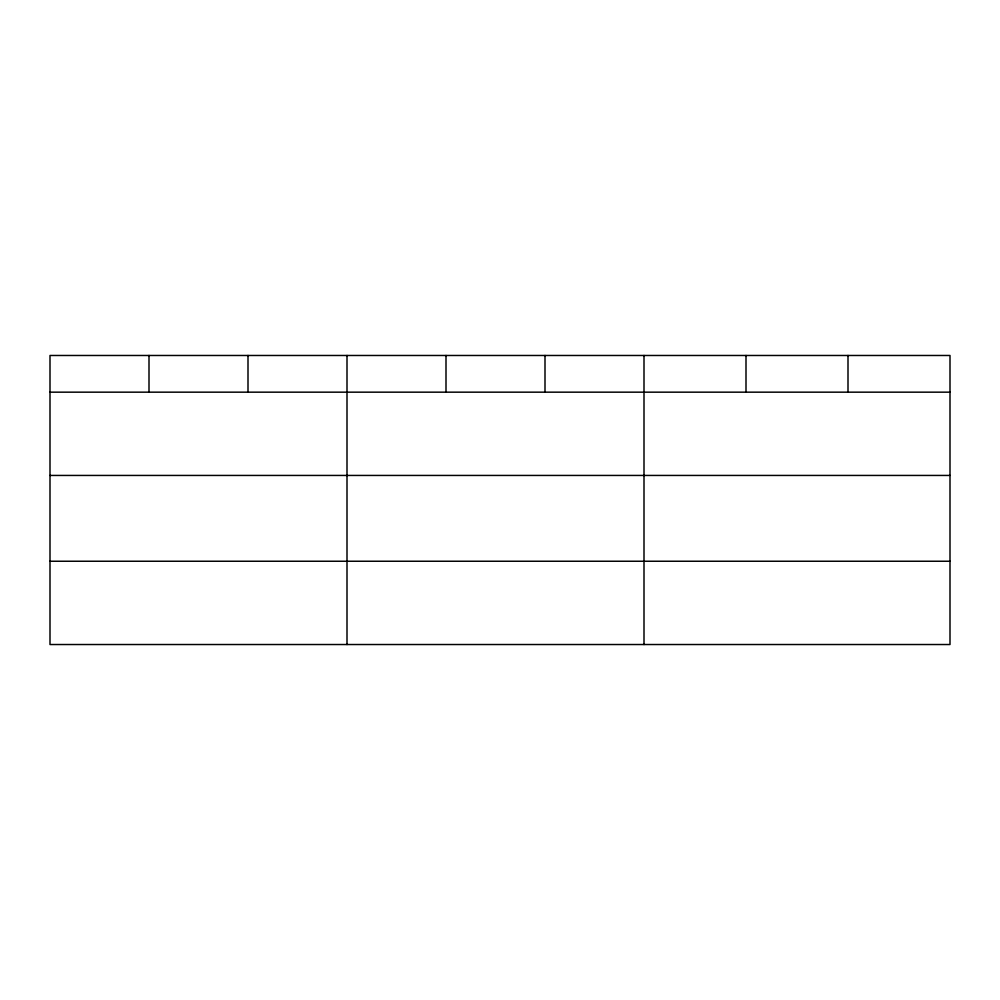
<?xml version="1.0" encoding="UTF-8"?>
<svg xmlns="http://www.w3.org/2000/svg" width="1000" height="1000" viewBox="0 0 1000 1000"><rect width="100%" height="100%" fill="white"/><g stroke="black" fill="none" stroke-linecap="round" stroke-linejoin="round"><path stroke-width="1.5" d="M950 475.438L950 355.475L50 355.475L50 644.525L950 644.525L950 475.438L50 475.438M50 392.163L950 392.163M50 561.237L950 561.237M848 355.475L848 392.163M746 355.475L746 392.163M644 355.475L644 644.525M545 355.475L545 392.163M446 355.475L446 392.163M347 355.475L347 644.525M248 355.475L248 392.163M149 355.475L149 392.163"/></g></svg>
